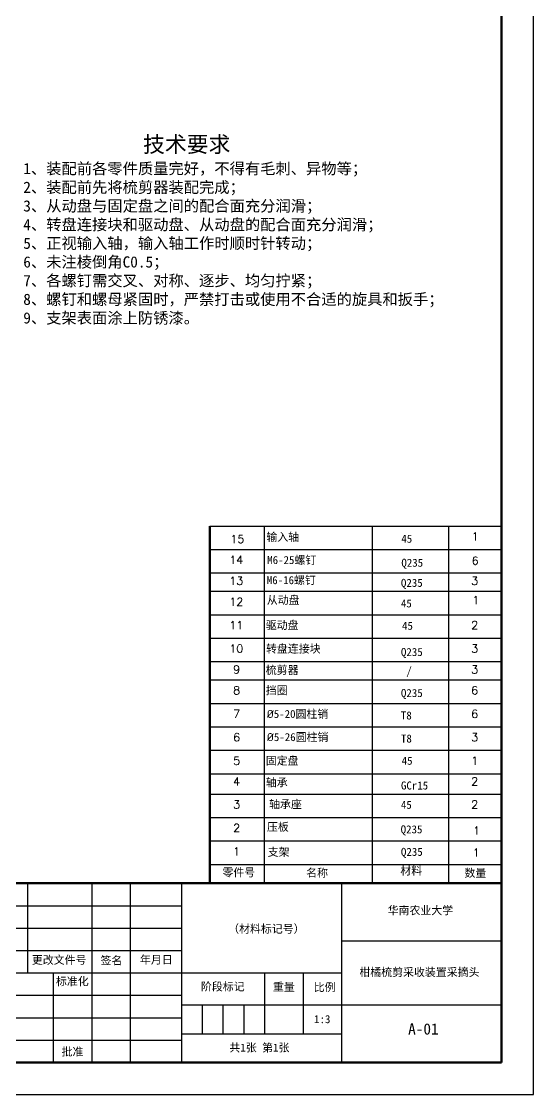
# Model space of a CAD drawing. Header units: millimetres. Extents: x 141 to 982, y 511 to 1105.
# Drawn here: x 822.1 to 982, y 511.3 to 846.6 of the extents above; entities that cross this region are included whole.
import ezdxf

# ---------------------------------------------------------------- set-up
doc = ezdxf.new("R2010")
doc.units = ezdxf.units.MM
doc.header["$LTSCALE"] = 0.3
doc.layers.add('文字 @ 1', color=6, linetype='Continuous', lineweight=18)
doc.layers.add('细实线', color=3, linetype='Continuous', lineweight=18)
doc.styles.add('我的样式', font='romans.shx', dxfattribs={"height": 2.5, "bigfont": 'chineset.shx'})

msp = doc.modelspace()

# ---------------------------------------------------------------- linework, layer by layer
at = {"lineweight": 70}
for p, q in [((972.04, 521.342), (972.04, 1095.342)), ((166.04, 521.342), (972.04, 521.342))]:
    msp.add_line(p, q, dxfattribs=at)
at = {"color": 7, "lineweight": 50}
for p, q in [((880.903, 688.961), (880.903, 577.342)), ((792.04, 577.342), (972.04, 577.342))]:
    msp.add_line(p, q, dxfattribs=at)
at = {"color": 3, "lineweight": -3}
msp.add_line((141.04, 511.342), (982.04, 511.342), dxfattribs=at)
at = {"layer": '细实线', "lineweight": -3}
for p, q in [((982.04, 511.342), (982.04, 1105.342)), ((880.903, 688.961), (972.04, 688.961)), ((897.903, 688.961), (897.903, 583.236)), ((931.681, 688.961), (931.681, 583.236)), ((955.478, 688.961), (955.478, 583.236)), ((880.903, 681.634), (972.04, 681.634)), ((880.903, 674.307), (972.04, 674.307)), ((880.903, 668.584), (972.04, 668.584)), ((880.903, 661.257), (972.04, 661.257)), ((880.903, 653.93), (972.04, 653.93)), ((880.903, 646.603), (972.04, 646.603)), ((880.903, 640.88), (972.04, 640.88)), ((880.903, 633.553), (972.04, 633.553)), ((880.903, 626.226), (972.04, 626.226)), ((880.903, 618.899), (972.04, 618.899)), ((880.903, 611.572), (972.04, 611.572)), ((880.903, 605.216), (972.04, 605.216)), ((880.903, 597.89), (972.04, 597.89)), ((880.903, 590.563), (972.04, 590.563)), ((880.903, 583.236), (972.04, 583.236)), ((897.903, 583.236), (897.903, 577.342)), ((931.681, 583.236), (931.681, 577.342)), ((955.478, 583.236), (955.478, 577.342)), ((824.04, 549.342), (824.04, 577.342)), ((844.04, 577.342), (844.04, 521.342)), ((856.04, 577.342), (856.04, 521.342)), ((872.04, 577.342), (872.04, 521.342)), ((922.04, 577.342), (922.04, 521.342)), ((792.04, 570.342), (872.04, 570.342)), ((792.04, 563.342), (872.04, 563.342)), ((922.04, 559.342), (972.04, 559.342)), ((792.04, 556.342), (872.04, 556.342)), ((792.04, 549.342), (872.04, 549.342)), ((832.04, 549.342), (832.04, 521.342)), ((872.04, 549.342), (922.04, 549.342)), ((898.04, 549.342), (898.04, 530.342)), ((910.04, 549.342), (910.04, 530.342)), ((792.04, 542.342), (872.04, 542.342)), ((872.04, 539.342), (972.04, 539.342)), ((878.54, 539.342), (878.54, 530.342)), ((885.04, 539.342), (885.04, 530.342)), ((891.54, 539.342), (891.54, 530.342)), ((792.04, 535.342), (872.04, 535.342)), ((872.04, 530.342), (922.04, 530.342)), ((792.04, 528.342), (872.04, 528.342))]:
    msp.add_line(p, q, dxfattribs=at)

# ---------------------------------------------------------------- texts
at = {"layer": '文字 @ 1', "insert": (822.663, 810.74), "char_height": 2.5, "attachment_point": 1, "style": '我的样式'}
msp.add_mtext_dynamic_manual_height_columns('{\\fSimSun|b0|i0|c134|p2;\\H2x;           技术要求\\Fromans,chineset|c134;\\P\\f@SimSun|b0|i0|c134|p2;\\H0.7x;1\\fSimSun|b0|i0|c134|p2;、装配前各零件质量完好，不得有毛刺、异物等；\\P2、装配前先将梳剪器装配完成；\\P3、从动盘与固定盘之间的配合面充分润滑；\\P4、转盘连接块和驱动盘、从动盘的配合面充分润滑；\\P5、正视输入轴，输入轴工作时顺时针转动； \\P6、未注棱倒角C0.5；\\P7、各螺钉需交叉、对称、逐步、均匀拧紧；\\P8、螺钉和螺母紧固时，严禁打击或使用不合适的旋具和扳手；\\P9、支架表面涂上防锈漆。}', width=134.73836, gutter_width=12.5, heights=[0], dxfattribs=at)
at = {"layer": '文字 @ 1', "lineweight": -3, "char_height": 2.5, "attachment_point": 1, "style": '我的样式'}
for s, insert, width in [('1{\\Fromans,chineset|c134;5}', (887.392, 686.162), 15.88496), ('{\\fSimSun|b0|i0|c134|p2;输入轴}', (898.602, 686.788), 15.88496), ('{\\fSimSun|b0|i0|c134|p2;45}', (940.743, 686.247), 15.88496), ('{\\Fromans,chineset|c134;1}', (962.705, 686.985), 15.88496), ('14', (887.057, 679.627), 15.88496), ('{\\fSimSun|b0|i0|c134|p2;M6-25螺钉}', (898.858, 679.6), 15.88496), ('{\\fSimSun|b0|i0|c134|p2;Q235}', (940.756, 678.743), 15.88496), ('{\\Fromans,chineset|c134;6}', (962.717, 679.386), 15.88496), ('13', (887.057, 673.102), 15.88496), ('{\\fSimSun|b0|i0|c134|p2;M6-16螺钉}', (898.726, 673.315), 15.88496), ('{\\fSimSun|b0|i0|c134|p2;Q235}', (940.625, 672.459), 15.88496), ('{\\Fromans,chineset|c134;3}', (962.586, 673.102), 15.88496), ('{\\fSimSun|b0|i0|c134|p2;从动盘}', (898.735, 667.101), 15.88496), ('12', (887.057, 666.576), 15.88496), ('{\\fSimSun|b0|i0|c134|p2;45}', (940.625, 666.039), 15.88496), ('{\\Fromans,chineset|c134;1}', (962.918, 667.101), 15.88496), ('11', (887.057, 659.25), 15.88496), ('{\\fSimSun|b0|i0|c134|p2;驱动盘}', (898.403, 659.25), 15.88496), ('{\\fSimSun|b0|i0|c134|p2;45}', (940.964, 659.044), 15.88496), ('{\\Fromans,chineset|c134;2}', (962.586, 659.25), 15.88496), ('10', (887.057, 651.923), 15.88496), ('{\\fSimSun|b0|i0|c134|p2;转盘连接块}', (898.483, 651.877), 29.51991), ('{\\fSimSun|b0|i0|c134|p2;Q235}', (940.625, 650.857), 15.88496), ('{\\Fromans,chineset|c134;3}', (962.586, 651.923), 15.88496), ('9', (888.23, 645.398), 15.88496), ('{\\fSimSun|b0|i0|c134|p2;梳剪器}', (898.411, 645.222), 15.88496), ('{\\fSimSun|b0|i0|c134|p2;/}', (942.32, 644.926), 15.88496), ('{\\Fromans,chineset|c134;3}', (962.586, 645.398), 15.88496), ('8', (888.23, 638.872), 15.88496), ('{\\fSimSun|b0|i0|c134|p2;挡圈}', (898.403, 638.872), 15.88496), ('{\\fSimSun|b0|i0|c134|p2;Q235}', (940.625, 638.044), 15.88496), ('{\\Fromans,chineset|c134;6}', (962.586, 638.872), 15.88496), ('7', (888.23, 631.545), 15.88496), ('{\\fISOCPEUR|b0|i0|c0|p34;%%C\\fSimSun|b0|i0|c134|p2;5-20圆柱销}', (898.736, 631.493), 27.55206), ('{\\fSimSun|b0|i0|c134|p2;T8}', (940.598, 631.033), 15.88496), ('{\\Fromans,chineset|c134;6}', (962.586, 631.545), 15.88496), ('6', (888.23, 624.219), 15.88496), ('{\\fISOCPEUR|b0|i0|c0|p34;%%C\\fSimSun|b0|i0|c134|p2;5-26圆柱销}', (898.763, 624.277), 27.09934), ('{\\fSimSun|b0|i0|c134|p2;T8}', (940.625, 623.817), 15.88496), ('{\\Fromans,chineset|c134;3}', (962.586, 624.219), 15.88496), ('{\\fSimSun|b0|i0|c134|p2;固定盘}', (898.403, 616.892), 15.88496), ('5', (888.23, 616.892), 15.88496), ('{\\fSimSun|b0|i0|c134|p2;45}', (940.853, 616.873), 15.88496), ('{\\Fromans,chineset|c134;1}', (962.586, 616.892), 15.88496), ('4', (888.23, 610.434), 15.88496), ('{\\fSimSun|b0|i0|c134|p2;轴承}', (898.403, 610.102), 15.88496), ('{\\Fromans,chineset|c134;2}', (962.586, 610.434), 15.88496), ('{\\fSimSun|b0|i0|c134|p2;GCr15}', (940.625, 609.148), 15.88496), ('{\\fSimSun|b0|i0|c134|p2;轴承座}', (899.449, 603.291), 15.88496), ('3', (888.23, 603.209), 15.88496), ('{\\fSimSun|b0|i0|c134|p2;45}', (940.625, 603.118), 15.88496), ('{\\Fromans,chineset|c134;2}', (962.586, 603.209), 15.88496), ('2', (888.23, 595.882), 15.88496), ('{\\fSimSun|b0|i0|c134|p2;压板}', (898.783, 596.21), 15.88496), ('{\\fSimSun|b0|i0|c134|p2;Q235}', (940.541, 595.446), 15.88496), ('{\\Fromans,chineset|c134;1}', (963.198, 595.054), 15.88496), ('1', (888.23, 588.556), 15.88496), ('{\\fSimSun|b0|i0|c134|p2;支架}', (899.015, 588.366), 15.88496), ('{\\fSimSun|b0|i0|c134|p2;Q235}', (940.625, 588.416), 15.88496), ('{\\Fromans,chineset|c134;1}', (963.082, 588.202), 15.88496), ('{\\fSimSun|b0|i0|c134|p2;零件号}', (884.859, 581.985), 15.88496), ('{\\fSimSun|b0|i0|c134|p2;名称}', (911.028, 581.855), 15.88496), ('{\\fSimSun|b0|i0|c134|p2;材料}', (940.422, 582.543), 15.88496), ('{\\fSimSun|b0|i0|c134|p2;数量}', (960.459, 581.818), 15.88496)]:
    msp.add_mtext(s, dxfattribs=dict(at, insert=insert, width=width))
at = {"layer": '文字 @ 1', "lineweight": -3, "attachment_point": 1, "style": '我的样式'}
for s, width, gutter_width, insert, char_height in [('{\\fSimSun|b0|i0|c134|p2;华南农业大学}', 32.01765, 17.5, (936.469, 570.137), 2.5), ('\\pi9.1103;{\\fSimSun|b0|i0|c134|p2;（材料标记号）}', 39.08171, 12.5, (877.545, 564.365), 2.5), ('\\pi1.3125;{\\fSimSun|b0|i0|c134|p2;更改文件号}', 20, 12.5, (824.04, 554.644), 2.5), ('\\pi2.7431;{\\fSimSun|b0|i0|c134|p2;签名}', 12, 12.5, (844.04, 554.458), 2.5), ('\\pi3.0625;{\\fSimSun|b0|i0|c134|p2;年月日}', 16, 12.5, (856.04, 554.724), 2.5), ('\\pi5.6181;{\\fSimSun|b0|i0|c134|p2;柑橘梳剪采收装置采摘头}', 50, 12.5, (922.04, 550.82), 2.5), ('\\pi0.81944;{\\fSimSun|b0|i0|c134|p2;标准化}', 12, 12.5, (832.04, 547.966), 2.5), ('\\pi6.1181;{\\fSimSun|b0|i0|c134|p2;阶段标记}', 26, 12.5, (872.04, 546.329), 2.5), ('\\pi2.5903;{\\fSimSun|b0|i0|c134|p2;重量}', 12, 12.5, (898.04, 546.218), 2.5), ('{\\fSimSun|b0|i0|c134|p2;比例}', 12, 12.5, (913.403, 546.12), 2.5), ('{\\fSimSun|b0|i0|c134|p2;1:3}', 12, 12.5, (913.494, 536.143), 2.5), ('{\\fSimSun|b0|i0|c134|p2;A-01}', 15.61838, 12.5, (942.875, 533.582), 3.5), ('\\pi15;{\\fSimSun|b0|i0|c134|p2;共\\f@SimSun|b0|i0|c134|p2;1\\fSimSun|b0|i0|c134|p2;张\\Fromans,chineset|c134; \\fSimSun|b0|i0|c134|p2;第\\f@SimSun|b0|i0|c134|p2;1\\fSimSun|b0|i0|c134|p2;张}', 50, 12.5, (872.04, 527.252), 2.5), ('\\pi2.5903;{\\fSimSun|b0|i0|c134|p2;批准}', 12, 12.5, (832.04, 525.971), 2.5)]:
    msp.add_mtext_dynamic_manual_height_columns(s, width=width, gutter_width=gutter_width, heights=[0], dxfattribs=dict(at, insert=insert, char_height=char_height))

doc.saveas('drawing.dxf')
